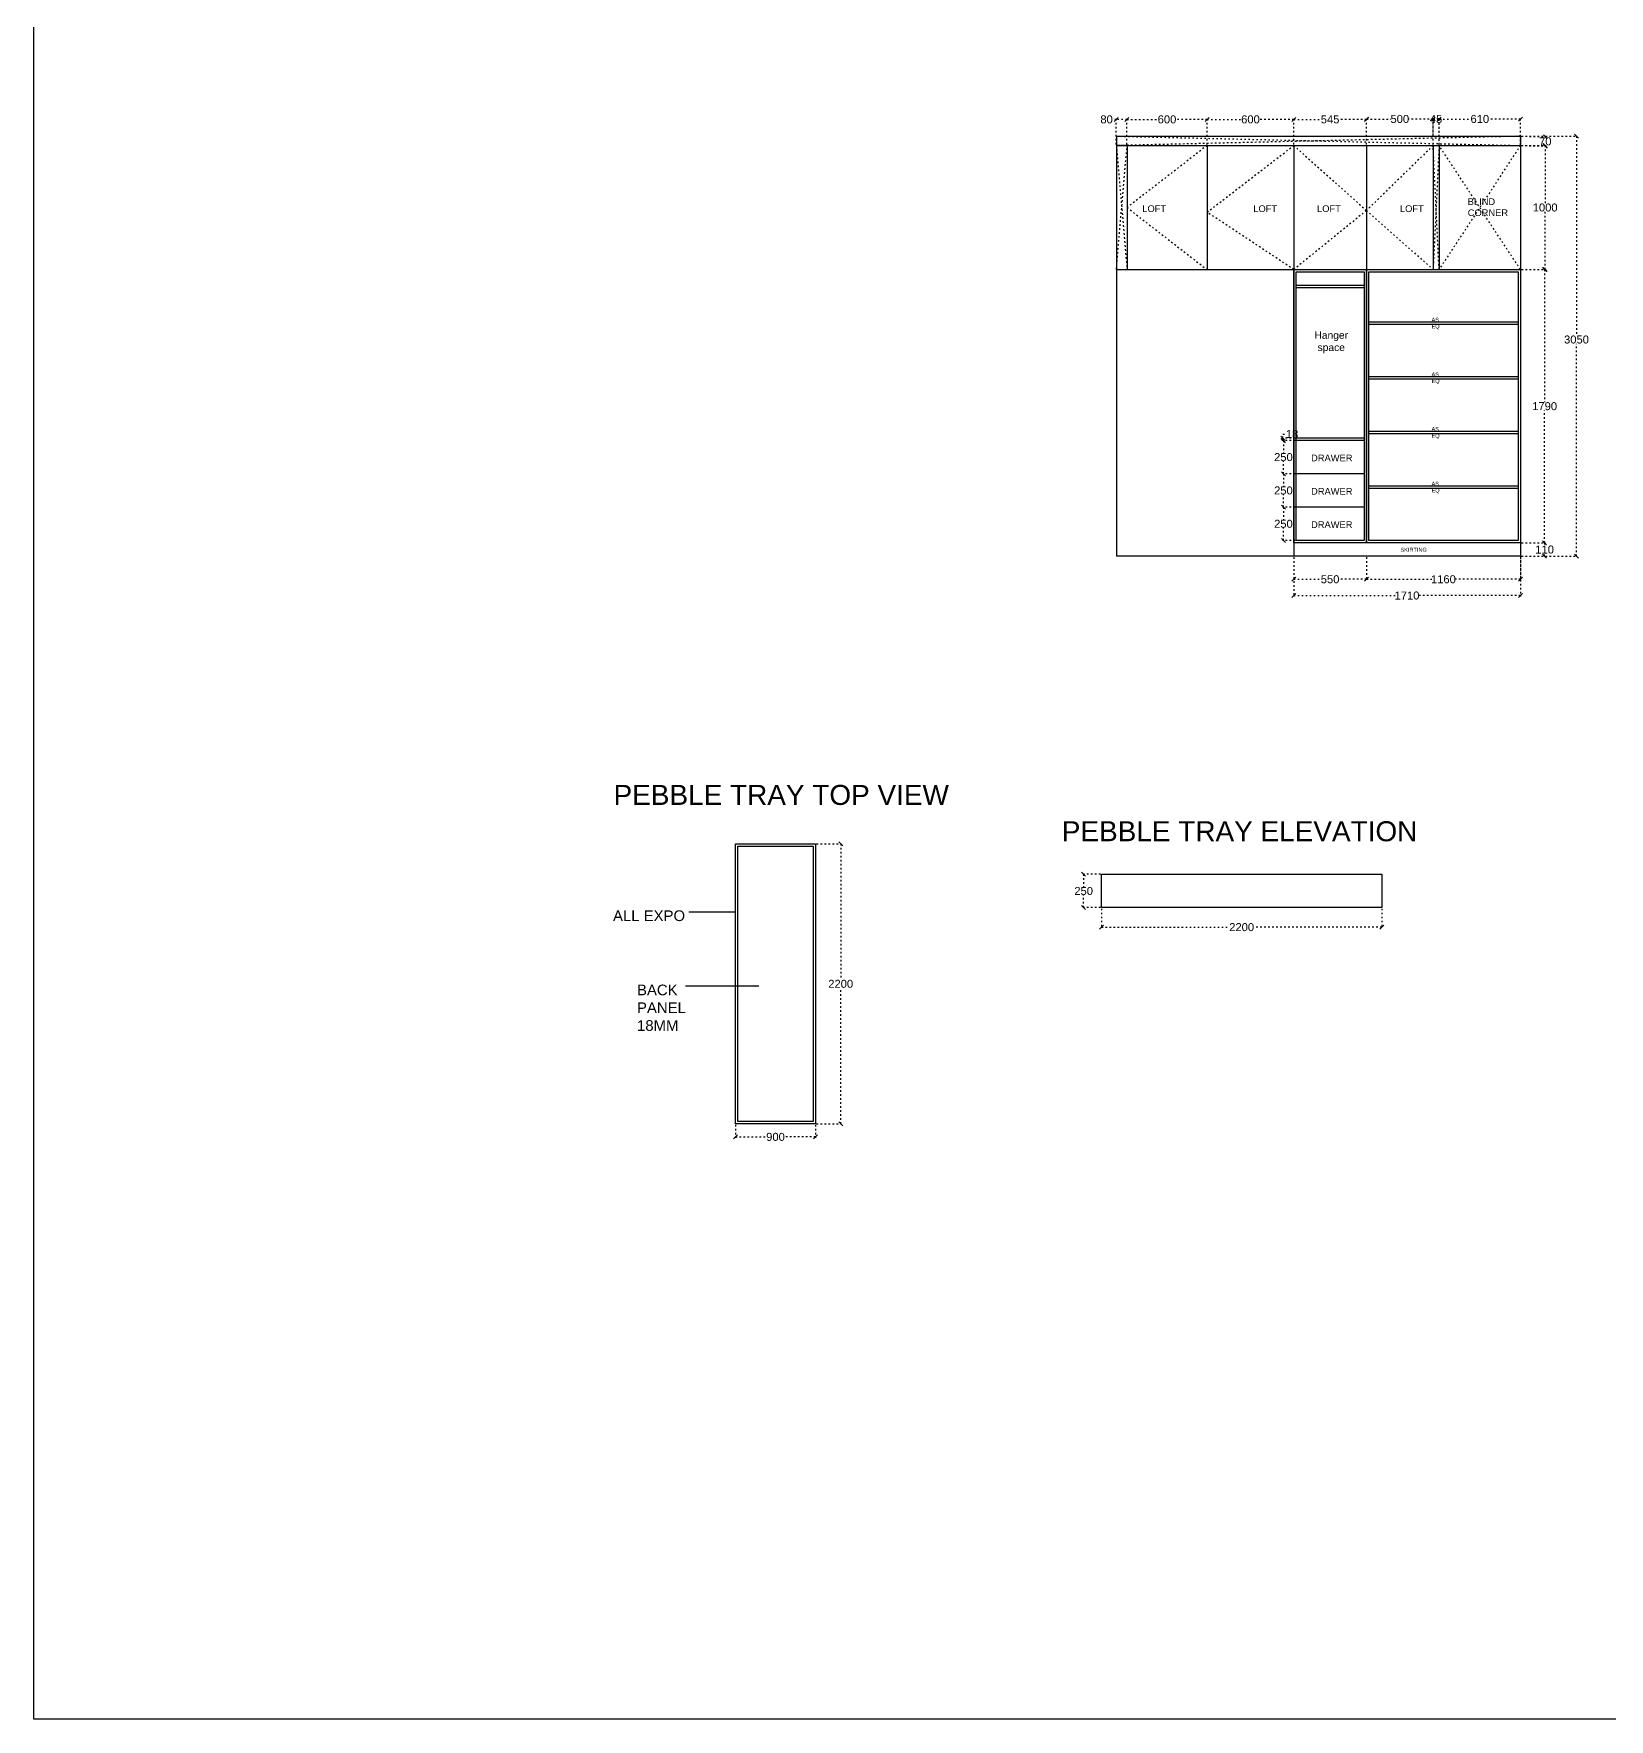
# Model space of a CAD drawing. Header units: millimetres. Extents: x 220712 to 1505573, y -354410 to 241923.
# Drawn here: x 308575 to 320391, y 106094 to 118736 of the extents above; entities that cross this region are included whole.
import ezdxf

# ---------------------------------------------------------------- set-up
doc = ezdxf.new("R2010")
doc.units = ezdxf.units.MM
doc.header["$MEASUREMENT"] = 0
doc.linetypes.add('ACAD_ISO03W100', pattern=[30, 12, -18])
doc.layers.add('Walls', color=253, linetype='Continuous')
doc.layers.add('Words', color=7, linetype='Continuous')
doc.styles.get("Standard").update_dxf_attribs({"font": 'arial.ttf'})
doc.dimstyles.get("Standard").update_dxf_attribs({"dimtxt": 60, "dimasz": 30, "dimexe": 7.75, "dimexo": 8.13, "dimgap": 0.63, "dimtad": 0, "dimtih": 1, "dimtoh": 1, "dimdec": 0, "dimzin": 0, "dimtxsty": 'Standard', "dimblk": 'OBLIQUE', "dimcen": 2.25, "dimclrd": 1, "dimclre": 1, "dimclrt": 1, "dimadec": 0, "dimazin": 0, "dimtfac": 1, "dimtdec": 0, "dimtofl": 0, "dimtmove": 0, "dimatfit": 3, "dimfxl": 1, "dimtolj": 1, "dimtzin": 0, "dimlwd": 30, "dimarcsym": 0})

# ---------------------------------------------------------------- blocks, each defined once
blk = doc.blocks.new('_Oblique')
at = {"color": 0, "linetype": 'ByBlock', "lineweight": -2}
blk.add_line((-0.5, -0.5), (0.5, 0.5), dxfattribs=at)
blk = doc.blocks.new('*D1310')
at = {"layer": 'Defpoints', "color": 0, "linetype": 'ACAD_ISO03W100', "transparency": 16777216}
for p in [(319725, 117967), (319723, 117897), (319910, 117893)]:
    blk.add_point(p, dxfattribs=at)
at = {"layer": 'Walls', "color": 1, "linetype": 'ACAD_ISO03W100', "lineweight": -2, "transparency": 16777216}
for p, q in [((319733, 117967), (319919, 117963)), ((319731, 117897), (319918, 117893))]:
    blk.add_line(p, q, dxfattribs=at)
at = {"layer": 'Walls', "color": 1, "linetype": 'ACAD_ISO03W100', "lineweight": 30, "transparency": 16777216}
for p, q in [((319911, 117963), (319911, 117959)), ((319910, 117893), (319910, 117896))]:
    blk.add_line(p, q, dxfattribs=at)
at = {"layer": 'Walls', "color": 1, "linetype": 'ACAD_ISO03W100', "lineweight": 30, "transparency": 16777216, "xscale": 30, "yscale": 30, "zscale": 30}
for p, rotation in [((319911, 117963), 88.67657053874741), ((319910, 117893), 268.6765705387475)]:
    blk.add_blockref('_Oblique', p, dxfattribs=dict(at, rotation=rotation))
at = {"layer": 'Walls', "color": 1, "linetype": 'ACAD_ISO03W100', "transparency": 16777216, "insert": (319911, 117928), "char_height": 60, "attachment_point": 5}
blk.add_mtext('\\A1;70', dxfattribs=at)
blk = doc.blocks.new('*D1311')
at = {"layer": 'Defpoints', "color": 0, "linetype": 'ACAD_ISO03W100', "transparency": 16777216}
for p in [(319725, 117897), (319725, 116967), (319910, 116967)]:
    blk.add_point(p, dxfattribs=at)
at = {"layer": 'Walls', "color": 1, "linetype": 'ACAD_ISO03W100', "lineweight": -2, "transparency": 16777216}
for p, q in [((319733, 117897), (319918, 117897)), ((319733, 116967), (319918, 116967))]:
    blk.add_line(p, q, dxfattribs=at)
at = {"layer": 'Walls', "color": 1, "linetype": 'ACAD_ISO03W100', "lineweight": 30, "transparency": 16777216}
for p, q in [((319910, 117897), (319910, 117463)), ((319910, 116967), (319910, 117401))]:
    blk.add_line(p, q, dxfattribs=at)
at = {"layer": 'Walls', "color": 1, "linetype": 'ACAD_ISO03W100', "lineweight": 30, "transparency": 16777216, "xscale": 30, "yscale": 30, "zscale": 30}
for p, rotation in [((319910, 117897), 90), ((319910, 116967), 270)]:
    blk.add_blockref('_Oblique', p, dxfattribs=dict(at, rotation=rotation))
at = {"layer": 'Walls', "color": 1, "linetype": 'ACAD_ISO03W100', "transparency": 16777216, "insert": (319910, 117432), "char_height": 60, "attachment_point": 5}
blk.add_mtext('\\A1;1000', dxfattribs=at)
blk = doc.blocks.new('*D1312')
at = {"layer": 'Defpoints', "color": 0, "linetype": 'ACAD_ISO03W100', "transparency": 16777216}
for p in [(319725, 116967), (319725, 114917), (319906, 114917)]:
    blk.add_point(p, dxfattribs=at)
at = {"layer": 'Walls', "color": 1, "linetype": 'ACAD_ISO03W100', "lineweight": -2, "transparency": 16777216}
for p, q in [((319733, 116967), (319914, 116967)), ((319733, 114917), (319914, 114917))]:
    blk.add_line(p, q, dxfattribs=at)
at = {"layer": 'Walls', "color": 1, "linetype": 'ACAD_ISO03W100', "lineweight": 30, "transparency": 16777216}
for p, q in [((319906, 116967), (319906, 115973)), ((319906, 114917), (319906, 115911))]:
    blk.add_line(p, q, dxfattribs=at)
at = {"layer": 'Walls', "color": 1, "linetype": 'ACAD_ISO03W100', "lineweight": 30, "transparency": 16777216, "xscale": 30, "yscale": 30, "zscale": 30}
for p, rotation in [((319906, 116967), 90), ((319906, 114917), 270)]:
    blk.add_blockref('_Oblique', p, dxfattribs=dict(at, rotation=rotation))
at = {"layer": 'Walls', "color": 1, "linetype": 'ACAD_ISO03W100', "transparency": 16777216, "insert": (319906, 115942), "char_height": 60, "attachment_point": 5}
blk.add_mtext('\\A1;1790', dxfattribs=at)
blk = doc.blocks.new('*D1313')
at = {"layer": 'Defpoints', "color": 0, "linetype": 'ACAD_ISO03W100', "transparency": 16777216}
for p in [(319725, 114917), (319906, 114917), (319725, 114817)]:
    blk.add_point(p, dxfattribs=at)
at = {"layer": 'Walls', "color": 1, "linetype": 'ACAD_ISO03W100', "lineweight": -2, "transparency": 16777216}
for p, q in [((319733, 114917), (319914, 114917)), ((319733, 114817), (319914, 114817))]:
    blk.add_line(p, q, dxfattribs=at)
at = {"layer": 'Walls', "color": 1, "linetype": 'ACAD_ISO03W100', "lineweight": 30, "transparency": 16777216}
for p, q in [((319906, 114917), (319906, 114898)), ((319906, 114817), (319906, 114836))]:
    blk.add_line(p, q, dxfattribs=at)
at = {"layer": 'Walls', "color": 1, "linetype": 'ACAD_ISO03W100', "lineweight": 30, "transparency": 16777216, "xscale": 30, "yscale": 30, "zscale": 30}
for p, rotation in [((319906, 114917), 90), ((319906, 114817), 270)]:
    blk.add_blockref('_Oblique', p, dxfattribs=dict(at, rotation=rotation))
at = {"layer": 'Walls', "color": 1, "linetype": 'ACAD_ISO03W100', "transparency": 16777216, "insert": (319906, 114867), "char_height": 60, "attachment_point": 5}
blk.add_mtext('\\A1;110', dxfattribs=at)
blk = doc.blocks.new('*D1309')
at = {"layer": 'Defpoints', "color": 0, "linetype": 'ACAD_ISO03W100', "transparency": 16777216}
for p in [(319725, 117967), (319725, 114817), (320145, 114817)]:
    blk.add_point(p, dxfattribs=at)
at = {"layer": 'Walls', "color": 1, "linetype": 'ACAD_ISO03W100', "lineweight": -2, "transparency": 16777216}
for p, q in [((319733, 117967), (320153, 117967)), ((319733, 114817), (320153, 114817))]:
    blk.add_line(p, q, dxfattribs=at)
at = {"layer": 'Walls', "color": 1, "linetype": 'ACAD_ISO03W100', "lineweight": 30, "transparency": 16777216}
for p, q in [((320145, 117967), (320145, 116473)), ((320145, 114817), (320145, 116411))]:
    blk.add_line(p, q, dxfattribs=at)
at = {"layer": 'Walls', "color": 1, "linetype": 'ACAD_ISO03W100', "lineweight": 30, "transparency": 16777216, "xscale": 30, "yscale": 30, "zscale": 30}
for p, rotation in [((320145, 117967), 90), ((320145, 114817), 270)]:
    blk.add_blockref('_Oblique', p, dxfattribs=dict(at, rotation=rotation))
at = {"layer": 'Walls', "color": 1, "linetype": 'ACAD_ISO03W100', "transparency": 16777216, "insert": (320145, 116442), "char_height": 60, "attachment_point": 5}
blk.add_mtext('\\A1;3050', dxfattribs=at)
blk = doc.blocks.new('*D1344')
at = {"layer": 'Defpoints', "color": 0, "linetype": 'ACAD_ISO03W100', "transparency": 16777216}
for p in [(314438, 112660), (314438, 110560), (314627, 110560)]:
    blk.add_point(p, dxfattribs=at)
at = {"layer": 'Walls', "color": 1, "linetype": 'ACAD_ISO03W100', "lineweight": -2, "transparency": 16777216}
for p, q in [((314446, 112660), (314634, 112660)), ((314446, 110560), (314634, 110560))]:
    blk.add_line(p, q, dxfattribs=at)
at = {"layer": 'Walls', "color": 1, "linetype": 'ACAD_ISO03W100', "lineweight": 30, "transparency": 16777216}
for p, q in [((314627, 112660), (314627, 111641)), ((314627, 110560), (314627, 111579))]:
    blk.add_line(p, q, dxfattribs=at)
at = {"layer": 'Walls', "color": 1, "linetype": 'ACAD_ISO03W100', "lineweight": 30, "transparency": 16777216, "xscale": 30, "yscale": 30, "zscale": 30}
for p, rotation in [((314627, 112660), 90), ((314627, 110560), 270)]:
    blk.add_blockref('_Oblique', p, dxfattribs=dict(at, rotation=rotation))
at = {"layer": 'Walls', "color": 1, "linetype": 'ACAD_ISO03W100', "transparency": 16777216, "insert": (314627, 111610), "char_height": 60, "attachment_point": 5}
blk.add_mtext('\\A1;2200', dxfattribs=at)
blk = doc.blocks.new('*D1345')
at = {"layer": 'Defpoints', "color": 0, "linetype": 'ACAD_ISO03W100', "transparency": 16777216}
for p in [(313838, 110560), (314438, 110560), (314438, 110462)]:
    blk.add_point(p, dxfattribs=at)
at = {"layer": 'Walls', "color": 1, "linetype": 'ACAD_ISO03W100', "lineweight": -2, "transparency": 16777216}
for p, q in [((313838, 110552), (313838, 110454)), ((314438, 110552), (314438, 110454))]:
    blk.add_line(p, q, dxfattribs=at)
at = {"layer": 'Walls', "color": 1, "linetype": 'ACAD_ISO03W100', "lineweight": 30, "transparency": 16777216}
for p, q in [((313838, 110462), (314071, 110462)), ((314438, 110462), (314204, 110462))]:
    blk.add_line(p, q, dxfattribs=at)
at = {"layer": 'Walls', "color": 1, "linetype": 'ACAD_ISO03W100', "lineweight": 30, "transparency": 16777216, "xscale": 30, "yscale": 30, "zscale": 30, "rotation": 180}
blk.add_blockref('_Oblique', (313838, 110462), dxfattribs=at)
at = {"layer": 'Walls', "color": 1, "linetype": 'ACAD_ISO03W100', "lineweight": 30, "transparency": 16777216, "xscale": 30, "yscale": 30, "zscale": 30}
blk.add_blockref('_Oblique', (314438, 110462), dxfattribs=at)
at = {"layer": 'Walls', "color": 1, "linetype": 'ACAD_ISO03W100', "transparency": 16777216, "insert": (314138, 110462), "char_height": 60, "attachment_point": 5}
blk.add_mtext('\\A1;900', dxfattribs=at)
blk = doc.blocks.new('*D1346')
at = {"layer": 'Defpoints', "color": 0, "linetype": 'ACAD_ISO03W100', "transparency": 16777216}
for p in [(316584, 112432), (316449, 112182), (316584, 112182)]:
    blk.add_point(p, dxfattribs=at)
at = {"layer": 'Walls', "color": 1, "linetype": 'ACAD_ISO03W100', "lineweight": -2, "transparency": 16777216}
for p, q in [((316576, 112432), (316441, 112432)), ((316576, 112182), (316441, 112182))]:
    blk.add_line(p, q, dxfattribs=at)
at = {"layer": 'Walls', "color": 1, "linetype": 'ACAD_ISO03W100', "lineweight": 30, "transparency": 16777216}
for p, q in [((316449, 112432), (316449, 112338)), ((316449, 112182), (316449, 112275))]:
    blk.add_line(p, q, dxfattribs=at)
at = {"layer": 'Walls', "color": 1, "linetype": 'ACAD_ISO03W100', "lineweight": 30, "transparency": 16777216, "xscale": 30, "yscale": 30, "zscale": 30}
for p, rotation in [((316449, 112432), 90), ((316449, 112182), 270)]:
    blk.add_blockref('_Oblique', p, dxfattribs=dict(at, rotation=rotation))
at = {"layer": 'Walls', "color": 1, "linetype": 'ACAD_ISO03W100', "transparency": 16777216, "insert": (316449, 112306), "char_height": 60, "attachment_point": 5}
blk.add_mtext('\\A1;250', dxfattribs=at)
blk = doc.blocks.new('*D1347')
at = {"layer": 'Defpoints', "color": 0, "linetype": 'ACAD_ISO03W100', "transparency": 16777216}
for p in [(316584, 112181.5), (318684, 112181.5), (318684, 112035)]:
    blk.add_point(p, dxfattribs=at)
at = {"layer": 'Walls', "color": 1, "linetype": 'ACAD_ISO03W100', "lineweight": -2, "transparency": 16777216}
for p, q in [((316584, 112173.37), (316584, 112027.25)), ((318684, 112173.37), (318684, 112027.25))]:
    blk.add_line(p, q, dxfattribs=at)
at = {"layer": 'Walls', "color": 1, "linetype": 'ACAD_ISO03W100', "lineweight": 30, "transparency": 16777216}
for p, q in [((316584, 112035), (317543.37, 112035)), ((318684, 112035), (317724.63, 112035))]:
    blk.add_line(p, q, dxfattribs=at)
at = {"layer": 'Walls', "color": 1, "linetype": 'ACAD_ISO03W100', "lineweight": 30, "transparency": 16777216, "xscale": 30, "yscale": 30, "zscale": 30, "rotation": 180}
blk.add_blockref('_Oblique', (316584, 112035), dxfattribs=at)
at = {"layer": 'Walls', "color": 1, "linetype": 'ACAD_ISO03W100', "lineweight": 30, "transparency": 16777216, "xscale": 30, "yscale": 30, "zscale": 30}
blk.add_blockref('_Oblique', (318684, 112035), dxfattribs=at)
at = {"layer": 'Walls', "color": 1, "linetype": 'ACAD_ISO03W100', "transparency": 16777216, "insert": (317634, 112035), "char_height": 60, "attachment_point": 5}
blk.add_mtext('\\A1;2200', dxfattribs=at)
blk = doc.blocks.new('*D1973')
at = {"layer": 'Defpoints', "color": 0, "linetype": 'ACAD_ISO03W100', "transparency": 16777216}
for p in [(316694, 118093), (316694, 117897), (316774, 117897)]:
    blk.add_point(p, dxfattribs=at)
at = {"layer": 'Walls', "color": 1, "linetype": 'ACAD_ISO03W100', "lineweight": 30, "transparency": 16777216}
for p, q in [((316694, 118093), (316664, 118093)), ((316774, 118093), (316694, 118093))]:
    blk.add_line(p, q, dxfattribs=at)
at = {"layer": 'Walls', "color": 1, "linetype": 'ACAD_ISO03W100', "lineweight": -2, "transparency": 16777216}
for p, q in [((316694, 117905), (316694, 118101)), ((316774, 117905), (316774, 118101))]:
    blk.add_line(p, q, dxfattribs=at)
at = {"layer": 'Walls', "color": 1, "linetype": 'ACAD_ISO03W100', "lineweight": 30, "transparency": 16777216, "xscale": 30, "yscale": 30, "zscale": 30, "rotation": 180}
blk.add_blockref('_Oblique', (316694, 118093), dxfattribs=at)
at = {"layer": 'Walls', "color": 1, "linetype": 'ACAD_ISO03W100', "lineweight": 30, "transparency": 16777216, "xscale": 30, "yscale": 30, "zscale": 30}
blk.add_blockref('_Oblique', (316774, 118093), dxfattribs=at)
at = {"layer": 'Walls', "color": 1, "linetype": 'ACAD_ISO03W100', "transparency": 16777216, "insert": (316621, 118093), "char_height": 60, "attachment_point": 5}
blk.add_mtext('\\A1;80', dxfattribs=at)
blk = doc.blocks.new('*D1969')
at = {"layer": 'Defpoints', "color": 0, "linetype": 'ACAD_ISO03W100', "transparency": 16777216}
for p in [(316774, 118093), (316774, 117897), (317374, 117897)]:
    blk.add_point(p, dxfattribs=at)
at = {"layer": 'Walls', "color": 1, "linetype": 'ACAD_ISO03W100', "lineweight": -2, "transparency": 16777216}
for p, q in [((316774, 117905), (316774, 118101)), ((317374, 117905), (317374, 118101))]:
    blk.add_line(p, q, dxfattribs=at)
at = {"layer": 'Walls', "color": 1, "linetype": 'ACAD_ISO03W100', "lineweight": 30, "transparency": 16777216}
for p, q in [((316774, 118093), (317008, 118093)), ((317374, 118093), (317141, 118093))]:
    blk.add_line(p, q, dxfattribs=at)
at = {"layer": 'Walls', "color": 1, "linetype": 'ACAD_ISO03W100', "lineweight": 30, "transparency": 16777216, "xscale": 30, "yscale": 30, "zscale": 30, "rotation": 180}
blk.add_blockref('_Oblique', (316774, 118093), dxfattribs=at)
at = {"layer": 'Walls', "color": 1, "linetype": 'ACAD_ISO03W100', "lineweight": 30, "transparency": 16777216, "xscale": 30, "yscale": 30, "zscale": 30}
blk.add_blockref('_Oblique', (317374, 118093), dxfattribs=at)
at = {"layer": 'Walls', "color": 1, "linetype": 'ACAD_ISO03W100', "transparency": 16777216, "insert": (317074, 118093), "char_height": 60, "attachment_point": 5}
blk.add_mtext('\\A1;600', dxfattribs=at)
blk = doc.blocks.new('*D1970')
at = {"layer": 'Defpoints', "color": 0, "linetype": 'ACAD_ISO03W100', "transparency": 16777216}
for p in [(318570, 118093), (318024, 117897), (318570, 117897)]:
    blk.add_point(p, dxfattribs=at)
at = {"layer": 'Walls', "color": 1, "linetype": 'ACAD_ISO03W100', "lineweight": -2, "transparency": 16777216}
for p, q in [((318024, 117905), (318024, 118101)), ((318570, 117905), (318570, 118101))]:
    blk.add_line(p, q, dxfattribs=at)
at = {"layer": 'Walls', "color": 1, "linetype": 'ACAD_ISO03W100', "lineweight": 30, "transparency": 16777216}
for p, q in [((318024, 118093), (318230, 118093)), ((318570, 118093), (318364, 118093))]:
    blk.add_line(p, q, dxfattribs=at)
at = {"layer": 'Walls', "color": 1, "linetype": 'ACAD_ISO03W100', "lineweight": 30, "transparency": 16777216, "xscale": 30, "yscale": 30, "zscale": 30, "rotation": 180}
blk.add_blockref('_Oblique', (318024, 118093), dxfattribs=at)
at = {"layer": 'Walls', "color": 1, "linetype": 'ACAD_ISO03W100', "lineweight": 30, "transparency": 16777216, "xscale": 30, "yscale": 30, "zscale": 30}
blk.add_blockref('_Oblique', (318570, 118093), dxfattribs=at)
at = {"layer": 'Walls', "color": 1, "linetype": 'ACAD_ISO03W100', "transparency": 16777216, "insert": (318297, 118093), "char_height": 60, "attachment_point": 5}
blk.add_mtext('\\A1;545', dxfattribs=at)
blk = doc.blocks.new('*D1968')
at = {"layer": 'Defpoints', "color": 0, "linetype": 'ACAD_ISO03W100', "transparency": 16777216}
for p in [(319070, 118096), (319070, 117967), (318570, 117897)]:
    blk.add_point(p, dxfattribs=at)
at = {"layer": 'Walls', "color": 1, "linetype": 'ACAD_ISO03W100', "lineweight": -2, "transparency": 16777216}
for p, q in [((318570, 117905), (318570, 118103)), ((319070, 117975), (319070, 118103))]:
    blk.add_line(p, q, dxfattribs=at)
at = {"layer": 'Walls', "color": 1, "linetype": 'ACAD_ISO03W100', "lineweight": 30, "transparency": 16777216}
for p, q in [((318570, 118096), (318753, 118096)), ((319070, 118096), (318886, 118096))]:
    blk.add_line(p, q, dxfattribs=at)
at = {"layer": 'Walls', "color": 1, "linetype": 'ACAD_ISO03W100', "lineweight": 30, "transparency": 16777216, "xscale": 30, "yscale": 30, "zscale": 30, "rotation": 180}
blk.add_blockref('_Oblique', (318570, 118096), dxfattribs=at)
at = {"layer": 'Walls', "color": 1, "linetype": 'ACAD_ISO03W100', "lineweight": 30, "transparency": 16777216, "xscale": 30, "yscale": 30, "zscale": 30}
blk.add_blockref('_Oblique', (319070, 118096), dxfattribs=at)
at = {"layer": 'Walls', "color": 1, "linetype": 'ACAD_ISO03W100', "transparency": 16777216, "insert": (318820, 118096), "char_height": 60, "attachment_point": 5}
blk.add_mtext('\\A1;500', dxfattribs=at)
blk = doc.blocks.new('*D1971')
at = {"layer": 'Defpoints', "color": 0, "linetype": 'ACAD_ISO03W100', "transparency": 16777216}
for p in [(319114, 118096), (319070, 117897), (319114, 117895)]:
    blk.add_point(p, dxfattribs=at)
at = {"layer": 'Walls', "color": 1, "linetype": 'ACAD_ISO03W100', "lineweight": -2, "transparency": 16777216}
for p, q in [((319070, 117905), (319070, 118103)), ((319114, 117903), (319114, 118103))]:
    blk.add_line(p, q, dxfattribs=at)
at = {"layer": 'Walls', "color": 1, "linetype": 'ACAD_ISO03W100', "lineweight": 30, "transparency": 16777216}
blk.add_line((319070, 118096), (319114, 118096), dxfattribs=at)
at = {"layer": 'Walls', "color": 1, "linetype": 'ACAD_ISO03W100', "lineweight": 30, "transparency": 16777216, "xscale": 30, "yscale": 30, "zscale": 30, "rotation": 180}
blk.add_blockref('_Oblique', (319070, 118096), dxfattribs=at)
at = {"layer": 'Walls', "color": 1, "linetype": 'ACAD_ISO03W100', "lineweight": 30, "transparency": 16777216, "xscale": 30, "yscale": 30, "zscale": 30}
blk.add_blockref('_Oblique', (319114, 118096), dxfattribs=at)
at = {"layer": 'Walls', "color": 1, "linetype": 'ACAD_ISO03W100', "transparency": 16777216, "insert": (319092, 118096), "char_height": 60, "attachment_point": 5}
blk.add_mtext('\\A1;45', dxfattribs=at)
blk = doc.blocks.new('*D1972')
at = {"layer": 'Defpoints', "color": 0, "linetype": 'ACAD_ISO03W100', "transparency": 16777216}
for p in [(319724, 118096), (319114, 117897), (319724, 117897)]:
    blk.add_point(p, dxfattribs=at)
at = {"layer": 'Walls', "color": 1, "linetype": 'ACAD_ISO03W100', "lineweight": -2, "transparency": 16777216}
for p, q in [((319114, 117905), (319114, 118103)), ((319724, 117905), (319724, 118103))]:
    blk.add_line(p, q, dxfattribs=at)
at = {"layer": 'Walls', "color": 1, "linetype": 'ACAD_ISO03W100', "lineweight": 30, "transparency": 16777216}
for p, q in [((319114, 118096), (319353, 118096)), ((319724, 118096), (319486, 118096))]:
    blk.add_line(p, q, dxfattribs=at)
at = {"layer": 'Walls', "color": 1, "linetype": 'ACAD_ISO03W100', "lineweight": 30, "transparency": 16777216, "xscale": 30, "yscale": 30, "zscale": 30, "rotation": 180}
blk.add_blockref('_Oblique', (319114, 118096), dxfattribs=at)
at = {"layer": 'Walls', "color": 1, "linetype": 'ACAD_ISO03W100', "lineweight": 30, "transparency": 16777216, "xscale": 30, "yscale": 30, "zscale": 30}
blk.add_blockref('_Oblique', (319724, 118096), dxfattribs=at)
at = {"layer": 'Walls', "color": 1, "linetype": 'ACAD_ISO03W100', "transparency": 16777216, "insert": (319420, 118096), "char_height": 60, "attachment_point": 5}
blk.add_mtext('\\A1;610', dxfattribs=at)
blk = doc.blocks.new('*D1967')
at = {"layer": 'Defpoints', "color": 0, "linetype": 'ACAD_ISO03W100', "transparency": 16777216}
for p in [(317374, 118093), (317374, 117897), (318024, 117897)]:
    blk.add_point(p, dxfattribs=at)
at = {"layer": 'Walls', "color": 1, "linetype": 'ACAD_ISO03W100', "lineweight": -2, "transparency": 16777216}
for p, q in [((317374, 117905), (317374, 118101)), ((318024, 117905), (318024, 118101))]:
    blk.add_line(p, q, dxfattribs=at)
at = {"layer": 'Walls', "color": 1, "linetype": 'ACAD_ISO03W100', "lineweight": 30, "transparency": 16777216}
for p, q in [((317374, 118093), (317633, 118093)), ((318024, 118093), (317766, 118093))]:
    blk.add_line(p, q, dxfattribs=at)
at = {"layer": 'Walls', "color": 1, "linetype": 'ACAD_ISO03W100', "lineweight": 30, "transparency": 16777216, "xscale": 30, "yscale": 30, "zscale": 30, "rotation": 180}
blk.add_blockref('_Oblique', (317374, 118093), dxfattribs=at)
at = {"layer": 'Walls', "color": 1, "linetype": 'ACAD_ISO03W100', "lineweight": 30, "transparency": 16777216, "xscale": 30, "yscale": 30, "zscale": 30}
blk.add_blockref('_Oblique', (318024, 118093), dxfattribs=at)
at = {"layer": 'Walls', "color": 1, "linetype": 'ACAD_ISO03W100', "transparency": 16777216, "insert": (317700, 118093), "char_height": 60, "attachment_point": 5}
blk.add_mtext('\\A1;600', dxfattribs=at)
blk = doc.blocks.new('*D1975')
at = {"layer": 'Defpoints', "color": 0, "linetype": 'ACAD_ISO03W100', "transparency": 16777216}
for p in [(318024, 114817), (318570, 114817), (318570, 114644)]:
    blk.add_point(p, dxfattribs=at)
at = {"layer": 'Walls', "color": 1, "linetype": 'ACAD_ISO03W100', "lineweight": -2, "transparency": 16777216}
for p, q in [((318024, 114809), (318024, 114637)), ((318570, 114809), (318570, 114637))]:
    blk.add_line(p, q, dxfattribs=at)
at = {"layer": 'Walls', "color": 1, "linetype": 'ACAD_ISO03W100', "lineweight": 30, "transparency": 16777216}
for p, q in [((318024, 114644), (318230, 114644)), ((318570, 114644), (318364, 114644))]:
    blk.add_line(p, q, dxfattribs=at)
at = {"layer": 'Walls', "color": 1, "linetype": 'ACAD_ISO03W100', "lineweight": 30, "transparency": 16777216, "xscale": 30, "yscale": 30, "zscale": 30, "rotation": 180}
blk.add_blockref('_Oblique', (318024, 114644), dxfattribs=at)
at = {"layer": 'Walls', "color": 1, "linetype": 'ACAD_ISO03W100', "lineweight": 30, "transparency": 16777216, "xscale": 30, "yscale": 30, "zscale": 30}
blk.add_blockref('_Oblique', (318570, 114644), dxfattribs=at)
at = {"layer": 'Walls', "color": 1, "linetype": 'ACAD_ISO03W100', "transparency": 16777216, "insert": (318297, 114644), "char_height": 60, "attachment_point": 5}
blk.add_mtext('\\A1;550', dxfattribs=at)
blk = doc.blocks.new('*D1976')
at = {"layer": 'Defpoints', "color": 0, "linetype": 'ACAD_ISO03W100', "transparency": 16777216}
for p in [(319724, 114917), (318024, 114817), (319724, 114522)]:
    blk.add_point(p, dxfattribs=at)
at = {"layer": 'Walls', "color": 1, "linetype": 'ACAD_ISO03W100', "lineweight": -2, "transparency": 16777216}
for p, q in [((319724, 114909), (319724, 114514)), ((318024, 114809), (318024, 114514))]:
    blk.add_line(p, q, dxfattribs=at)
at = {"layer": 'Walls', "color": 1, "linetype": 'ACAD_ISO03W100', "lineweight": 30, "transparency": 16777216}
for p, q in [((318024, 114522), (318787, 114522)), ((319724, 114522), (318962, 114522))]:
    blk.add_line(p, q, dxfattribs=at)
at = {"layer": 'Walls', "color": 1, "linetype": 'ACAD_ISO03W100', "lineweight": 30, "transparency": 16777216, "xscale": 30, "yscale": 30, "zscale": 30, "rotation": 180}
blk.add_blockref('_Oblique', (318024, 114522), dxfattribs=at)
at = {"layer": 'Walls', "color": 1, "linetype": 'ACAD_ISO03W100', "lineweight": 30, "transparency": 16777216, "xscale": 30, "yscale": 30, "zscale": 30}
blk.add_blockref('_Oblique', (319724, 114522), dxfattribs=at)
at = {"layer": 'Walls', "color": 1, "linetype": 'ACAD_ISO03W100', "transparency": 16777216, "insert": (318874, 114522), "char_height": 60, "attachment_point": 5}
blk.add_mtext('\\A1;1710', dxfattribs=at)
blk = doc.blocks.new('*D1977')
at = {"layer": 'Defpoints', "color": 0, "linetype": 'ACAD_ISO03W100', "transparency": 16777216}
for p in [(318570, 114817), (319724, 114817), (319724, 114644)]:
    blk.add_point(p, dxfattribs=at)
at = {"layer": 'Walls', "color": 1, "linetype": 'ACAD_ISO03W100', "lineweight": -2, "transparency": 16777216}
for p, q in [((318570, 114809), (318570, 114637)), ((319724, 114809), (319724, 114637))]:
    blk.add_line(p, q, dxfattribs=at)
at = {"layer": 'Walls', "color": 1, "linetype": 'ACAD_ISO03W100', "lineweight": 30, "transparency": 16777216}
for p, q in [((318570, 114644), (319060, 114644)), ((319724, 114644), (319234, 114644))]:
    blk.add_line(p, q, dxfattribs=at)
at = {"layer": 'Walls', "color": 1, "linetype": 'ACAD_ISO03W100', "lineweight": 30, "transparency": 16777216, "xscale": 30, "yscale": 30, "zscale": 30, "rotation": 180}
blk.add_blockref('_Oblique', (318570, 114644), dxfattribs=at)
at = {"layer": 'Walls', "color": 1, "linetype": 'ACAD_ISO03W100', "lineweight": 30, "transparency": 16777216, "xscale": 30, "yscale": 30, "zscale": 30}
blk.add_blockref('_Oblique', (319724, 114644), dxfattribs=at)
at = {"layer": 'Walls', "color": 1, "linetype": 'ACAD_ISO03W100', "transparency": 16777216, "insert": (319147, 114644), "char_height": 60, "attachment_point": 5}
blk.add_mtext('\\A1;1160', dxfattribs=at)
blk = doc.blocks.new('*D1978')
at = {"layer": 'Defpoints', "color": 0, "linetype": 'ACAD_ISO03W100', "transparency": 16777216}
for p in [(317947, 115185), (318043, 115185), (318043, 114935)]:
    blk.add_point(p, dxfattribs=at)
at = {"layer": 'Walls', "color": 1, "linetype": 'ACAD_ISO03W100', "lineweight": -2, "transparency": 16777216}
for p, q in [((318034, 115185), (317939, 115185)), ((318034, 114935), (317939, 114935))]:
    blk.add_line(p, q, dxfattribs=at)
at = {"layer": 'Walls', "color": 1, "linetype": 'ACAD_ISO03W100', "lineweight": 30, "transparency": 16777216}
for p, q in [((317947, 115185), (317947, 115091)), ((317947, 114935), (317947, 115029))]:
    blk.add_line(p, q, dxfattribs=at)
at = {"layer": 'Walls', "color": 1, "linetype": 'ACAD_ISO03W100', "lineweight": 30, "transparency": 16777216, "xscale": 30, "yscale": 30, "zscale": 30}
for p, rotation in [((317947, 115185), 90), ((317947, 114935), 270)]:
    blk.add_blockref('_Oblique', p, dxfattribs=dict(at, rotation=rotation))
at = {"layer": 'Walls', "color": 1, "linetype": 'ACAD_ISO03W100', "transparency": 16777216, "insert": (317947, 115060), "char_height": 60, "attachment_point": 5}
blk.add_mtext('\\A1;250', dxfattribs=at)
blk = doc.blocks.new('*D1979')
at = {"layer": 'Defpoints', "color": 0, "linetype": 'ACAD_ISO03W100', "transparency": 16777216}
for p in [(317947, 115435), (318043, 115435), (318043, 115185)]:
    blk.add_point(p, dxfattribs=at)
at = {"layer": 'Walls', "color": 1, "linetype": 'ACAD_ISO03W100', "lineweight": -2, "transparency": 16777216}
for p, q in [((318034, 115435), (317939, 115435)), ((318034, 115185), (317939, 115185))]:
    blk.add_line(p, q, dxfattribs=at)
at = {"layer": 'Walls', "color": 1, "linetype": 'ACAD_ISO03W100', "lineweight": 30, "transparency": 16777216}
for p, q in [((317947, 115435), (317947, 115341)), ((317947, 115185), (317947, 115279))]:
    blk.add_line(p, q, dxfattribs=at)
at = {"layer": 'Walls', "color": 1, "linetype": 'ACAD_ISO03W100', "lineweight": 30, "transparency": 16777216, "xscale": 30, "yscale": 30, "zscale": 30}
for p, rotation in [((317947, 115435), 90), ((317947, 115185), 270)]:
    blk.add_blockref('_Oblique', p, dxfattribs=dict(at, rotation=rotation))
at = {"layer": 'Walls', "color": 1, "linetype": 'ACAD_ISO03W100', "transparency": 16777216, "insert": (317947, 115310), "char_height": 60, "attachment_point": 5}
blk.add_mtext('\\A1;250', dxfattribs=at)
blk = doc.blocks.new('*D1980')
at = {"layer": 'Defpoints', "color": 0, "linetype": 'ACAD_ISO03W100', "transparency": 16777216}
for p in [(317947, 115685), (318043, 115685), (318043, 115435)]:
    blk.add_point(p, dxfattribs=at)
at = {"layer": 'Walls', "color": 1, "linetype": 'ACAD_ISO03W100', "lineweight": -2, "transparency": 16777216}
for p, q in [((318034, 115685), (317939, 115685)), ((318034, 115435), (317939, 115435))]:
    blk.add_line(p, q, dxfattribs=at)
at = {"layer": 'Walls', "color": 1, "linetype": 'ACAD_ISO03W100', "lineweight": 30, "transparency": 16777216}
for p, q in [((317947, 115685), (317947, 115591)), ((317947, 115435), (317947, 115529))]:
    blk.add_line(p, q, dxfattribs=at)
at = {"layer": 'Walls', "color": 1, "linetype": 'ACAD_ISO03W100', "lineweight": 30, "transparency": 16777216, "xscale": 30, "yscale": 30, "zscale": 30}
for p, rotation in [((317947, 115685), 90), ((317947, 115435), 270)]:
    blk.add_blockref('_Oblique', p, dxfattribs=dict(at, rotation=rotation))
at = {"layer": 'Walls', "color": 1, "linetype": 'ACAD_ISO03W100', "transparency": 16777216, "insert": (317947, 115560), "char_height": 60, "attachment_point": 5}
blk.add_mtext('\\A1;250', dxfattribs=at)
blk = doc.blocks.new('*D1981')
at = {"layer": 'Defpoints', "color": 0, "linetype": 'ACAD_ISO03W100', "transparency": 16777216}
for p in [(317942, 115703), (318043, 115703), (318043, 115685)]:
    blk.add_point(p, dxfattribs=at)
at = {"layer": 'Walls', "color": 1, "linetype": 'ACAD_ISO03W100', "lineweight": -2, "transparency": 16777216}
for p, q in [((318034, 115703), (317934, 115703)), ((318034, 115685), (317934, 115685))]:
    blk.add_line(p, q, dxfattribs=at)
at = {"layer": 'Walls', "color": 1, "linetype": 'ACAD_ISO03W100', "lineweight": 30, "transparency": 16777216}
for p, q in [((317942, 115703), (317942, 115733)), ((317942, 115733), (317972, 115733)), ((317942, 115685), (317942, 115703))]:
    blk.add_line(p, q, dxfattribs=at)
at = {"layer": 'Walls', "color": 1, "linetype": 'ACAD_ISO03W100', "lineweight": 30, "transparency": 16777216, "xscale": 30, "yscale": 30, "zscale": 30}
for p, rotation in [((317942, 115703), 90), ((317942, 115685), 270)]:
    blk.add_blockref('_Oblique', p, dxfattribs=dict(at, rotation=rotation))
at = {"layer": 'Walls', "color": 1, "linetype": 'ACAD_ISO03W100', "transparency": 16777216, "insert": (318012, 115733), "char_height": 60, "attachment_point": 5}
blk.add_mtext('\\A1;18', dxfattribs=at)

msp = doc.modelspace()

# ---------------------------------------------------------------- linework, layer by layer
at = {"layer": 'Walls', "color": 18, "true_color": 0x000000}
for p, q in [((316694.5, 117967), (316694.5, 114817)), ((316694.5, 117967), (319724.5, 117967)), ((319724.5, 117967), (319724.5, 116967)), ((316694.5, 117897), (319724.5, 117897)), ((316774.5, 117897), (316774.5, 116967)), ((317374.5, 117897), (317374.5, 116967)), ((318024.5, 117897), (318024.5, 114817)), ((318569.5, 117897), (318569.5, 114917)), ((319069.5, 117897), (319069.5, 116967)), ((319114.5, 117897), (319114.5, 116967)), ((316694.5, 116967), (319724.5, 116967)), ((318042.5, 116949), (318551.5, 116949)), ((318042.5, 114935), (318042.5, 116949)), ((318551.5, 116949), (318551.5, 114935)), ((319724.5, 116967), (319724.5, 114817)), ((318042.5, 116849), (318551.5, 116849)), ((318551.5, 116829), (318042.5, 116829)), ((318587.5, 116575), (319706.5, 116575)), ((318587.5, 116557), (319706.5, 116557)), ((318587.5, 116165), (319706.5, 116165)), ((318587.5, 116147), (319706.5, 116147)), ((318551.5, 115703), (318042.5, 115703)), ((318551.5, 115685), (318042.5, 115685)), ((318587.5, 115755), (319706.5, 115755)), ((318587.5, 115737), (319706.5, 115737)), ((318551.5, 115435), (318042.5, 115435)), ((318587.5, 115345), (319706.5, 115345)), ((318587.5, 115327), (319706.5, 115327)), ((318551.5, 115185), (318042.5, 115185)), ((319724.5, 114917), (318024.5, 114917)), ((318551.5, 114935), (318042.5, 114935)), ((319724.5, 114817), (316694.5, 114817)), ((313837.5, 112660), (314437.5, 112660)), ((313837.5, 110560), (313837.5, 112660)), ((314437.5, 112660), (314437.5, 110560)), ((316584, 112431.5), (318684, 112431.5)), ((316584, 112181.5), (316584, 112431.5)), ((318684, 112431.5), (318684, 112181.5)), ((318684, 112181.5), (316584, 112181.5)), ((314437.5, 110560), (313837.5, 110560))]:
    msp.add_line(p, q, dxfattribs=at)
for points in [[(308575, 131990), (364744, 131990), (364744, 106094.5), (308575, 106094.5)], [(318024.5, 116967), (318569.5, 116967), (318569.5, 114917), (318024.5, 114917)], [(318569.5, 116967), (319724.5, 116967), (319724.5, 114917), (318569.5, 114917)], [(318587.5, 116949), (319706.5, 116949), (319706.5, 114935), (318587.5, 114935)], [(313837.5, 112660), (314437.5, 112660), (314437.5, 110560), (313837.5, 110560)], [(313855.5, 112642), (314419.5, 112642), (314419.5, 110578), (313855.5, 110578)]]:
    msp.add_lwpolyline(points, close=True, dxfattribs=at)
at = {"layer": 'Walls', "color": 242, "linetype": 'ACAD_ISO03W100', "true_color": 0xcd2027}
for points in [[(316694.5, 117967), (319724.5, 117897), (319724.5, 117967), (316694.5, 117897)], [(319114.5, 117897), (319069.5, 116967)], [(319114.5, 116967), (319069.5, 117897)]]:
    msp.add_lwpolyline(points, dxfattribs=at)
at = {"layer": 'Walls', "color": 240, "linetype": 'ACAD_ISO03W100', "true_color": 0xed1f24}
msp.add_lwpolyline([(316694.5, 116967), (316774.5, 117897), (316694.5, 117897), (316774.5, 116967)], dxfattribs=at)
at = {"layer": 'Walls', "color": 9, "linetype": 'ACAD_ISO03W100', "true_color": 0xc7c8ca}
for points in [[(317374.5, 117897), (316774.5, 117432), (317374.5, 116967)], [(318024.5, 117897), (318569.5, 117409.2), (318024.5, 116967), (317374.5, 117397), (318024.5, 117897)], [(319069.5, 117897), (318569.5, 117409.2), (319069.5, 116967)], [(319724.5, 116967), (319114.5, 117897.5)], [(319724.5, 117897), (319114.5, 116967)]]:
    msp.add_lwpolyline(points, dxfattribs=at)

# ---------------------------------------------------------------- texts
at = {"color": 7, "char_height": 50, "attachment_point": 1}
for s, width, insert in [('LOFT', 282.386, (316888.7, 117448.7)), ('LOFT', 282.386, (317721.2, 117448.7)), ('LOFT', 282.386, (318199.2, 117448.7)), ('LOFT', 282.386, (318820.8, 117448.7)), ('BLIND CORNER', 282.386, (319329.3, 117501.4)), ('DRAWER', 300.775, (318154.5, 115579)), ('DRAWER', 300.775, (318154.5, 115329)), ('DRAWER', 300.775, (318154.5, 115079))]:
    msp.add_mtext_dynamic_manual_height_columns(s, width=width, gutter_width=1213, heights=[0], dxfattribs=dict(at, insert=insert))
at = {"color": 18, "true_color": 0x000000, "insert": (318824.5, 114880.6), "char_height": 30, "attachment_point": 1}
msp.add_mtext_dynamic_manual_height_columns('SKIRTING', width=2764.543, gutter_width=1, heights=[238.1], dxfattribs=at)
at = {"layer": 'Walls', "color": 5, "char_height": 150, "attachment_point": 1}
for s, insert in [('{\\C240;\\c2367469;PEBBLE TRAY TOP VIEW}', (312923.5, 113102)), ('{\\C240;\\c2367469;PEBBLE TRAY ELEVATION}', (316285, 112829.5))]:
    msp.add_mtext_dynamic_manual_height_columns(s, width=2749.099, gutter_width=472.4, heights=[368.1], dxfattribs=dict(at, insert=insert))
at = {"layer": 'Words', "color": 0, "attachment_point": 1}
for s, width, heights, insert, char_height in [('AS\\PEQ', 1178.022, [0], (319058, 116605.9), 30), ('\\pxqc;Hanger space  ', 324.313, [440.1], (318143.5, 116502.4), 55), ('AS\\PEQ', 1178.022, [0], (319058, 116195.9), 30), ('AS\\PEQ', 1178.022, [0], (319058, 115785.9), 30), ('AS\\PEQ', 1178.022, [0], (319058, 115375.9), 30), ('ALL EXPO', 561.99, [440.1], (312919.5, 112161), 80), ('BACK PANEL 18MM', 561.99, [440.1], (313099.5, 111604.3), 80)]:
    msp.add_mtext_dynamic_manual_height_columns(s, width=width, gutter_width=866.4, heights=heights, dxfattribs=dict(at, insert=insert, char_height=char_height))

# ---------------------------------------------------------------- dimensions: what is measured, and where the dimension line sits
at = {"layer": 'Walls', "color": 9, "linetype": 'ACAD_ISO03W100', "true_color": 0xc7c8ca}
for base, p1, p2, picture, middle in [((316694.5, 118093), (316774.5, 117897), (316694.5, 117897), '*D1973', (316621, 118093)), ((316774.5, 118093), (317374.5, 117897), (316774.5, 117897), '*D1969', (317074.5, 118093)), ((318569.5, 118093), (318024.5, 117897), (318569.5, 117897), '*D1970', (318297, 118093)), ((319069.5, 118095.5), (318569.5, 117897), (319069.5, 117967), '*D1968', (318819.5, 118095.5)), ((319724.5, 118095.5), (319114.5, 117897), (319724.5, 117897), '*D1972', (319419.5, 118095.5))]:
    dim = msp.add_linear_dim(base=base, p1=p1, p2=p2, dimstyle='Standard', dxfattribs=at)
    dim.commit()
    dim.dimension.update_dxf_attribs({"geometry": picture, "text_midpoint": middle})
dim = msp.add_linear_dim(base=(317374.5, 118093), p1=(318024.5, 117897), p2=(317374.5, 117897), text='600', dimstyle='Standard', dxfattribs=at)
dim.commit()
dim.dimension.update_dxf_attribs({"geometry": '*D1967', "text_midpoint": (317699.5, 118093)})
dim = msp.add_linear_dim(base=(319114.4, 118095.5), p1=(319069.5, 117897), p2=(319114.4, 117894.8), dimstyle='Standard', dxfattribs=at)
dim.commit()
dim.dimension.update_dxf_attribs({"geometry": '*D1971', "text_midpoint": (319091.9, 118095.5), "dimtype": 160})
at = {"layer": 'Walls', "color": 242, "linetype": 'ACAD_ISO03W100', "true_color": 0xcd2027}
dim = msp.add_aligned_dim(p1=(319724.5, 117967), p2=(319722.9, 117897), distance=187, dimstyle='Standard', dxfattribs=at)
dim.commit()
dim.dimension.update_dxf_attribs({"geometry": '*D1310', "text_midpoint": (319910.7, 117927.7)})
dim = msp.add_linear_dim(base=(320144.8, 114817), p1=(319724.5, 117967), p2=(319724.5, 114817), angle=90, text='3050', dimstyle='Standard', dxfattribs=at)
dim.commit()
dim.dimension.update_dxf_attribs({"geometry": '*D1309', "text_midpoint": (320144.8, 116442), "dimtype": 160})
for base, p1, p2, text, picture, middle in [((319910, 116967), (319724.5, 117897), (319724.5, 116967), '1000', '*D1311', (319910, 117432)), ((319906.2, 114917), (319724.5, 116967), (319724.5, 114917), '1790', '*D1312', (319906.2, 115942)), ((319906.2, 114917), (319724.5, 114817), (319724.5, 114917), '110', '*D1313', (319906.2, 114867))]:
    dim = msp.add_linear_dim(base=base, p1=p1, p2=p2, angle=90, text=text, dimstyle='Standard', dxfattribs=at)
    dim.commit()
    dim.dimension.update_dxf_attribs({"geometry": picture, "text_midpoint": middle})
at = {"layer": 'Walls', "color": 18, "linetype": 'ACAD_ISO03W100', "true_color": 0x000000}
for base, p1, p2, picture, middle in [((317947, 115685), (318042.5, 115435), (318042.5, 115685), '*D1980', (317947, 115560)), ((317941.5, 115703), (318042.5, 115685), (318042.5, 115703), '*D1981', (318012.3, 115733)), ((317947, 115435), (318042.5, 115185), (318042.5, 115435), '*D1979', (317947, 115310)), ((317947, 115185), (318042.5, 114935), (318042.5, 115185), '*D1978', (317947, 115060)), ((316449, 112181.5), (316584, 112431.5), (316584, 112181.5), '*D1346', (316449, 112306.5))]:
    dim = msp.add_linear_dim(base=base, p1=p1, p2=p2, angle=90, dimstyle='Standard', dxfattribs=at)
    dim.commit()
    dim.dimension.update_dxf_attribs({"geometry": picture, "text_midpoint": middle})
at = {"layer": 'Walls', "color": 242, "linetype": 'ACAD_ISO03W100', "true_color": 0xcd2027}
dim = msp.add_linear_dim(base=(319724.5, 114522), p1=(318024.5, 114817), p2=(319724.5, 114917), text='1710', dimstyle='Standard', dxfattribs=at)
dim.commit()
dim.dimension.update_dxf_attribs({"geometry": '*D1976', "text_midpoint": (318874.5, 114522), "dimtype": 160})
dim = msp.add_linear_dim(base=(318569.5, 114644.3), p1=(318024.5, 114817), p2=(318569.5, 114817), text='550', dimstyle='Standard', dxfattribs=at)
dim.commit()
dim.dimension.update_dxf_attribs({"geometry": '*D1975', "text_midpoint": (318297, 114644.3)})
at = {"layer": 'Walls', "color": 18, "linetype": 'ACAD_ISO03W100', "true_color": 0x000000}
for base, p1, p2, text, picture, middle in [((319724.5, 114644.3), (318569.5, 114817), (319724.5, 114817), '1160', '*D1977', (319147, 114644.3)), ((318684, 112035), (316584, 112181.5), (318684, 112181.5), '2200', '*D1347', (317634, 112035)), ((314437.5, 110461.5), (313837.5, 110560), (314437.5, 110560), '900', '*D1345', (314137.5, 110461.5))]:
    dim = msp.add_linear_dim(base=base, p1=p1, p2=p2, text=text, dimstyle='Standard', dxfattribs=at)
    dim.commit()
    dim.dimension.update_dxf_attribs({"geometry": picture, "text_midpoint": middle})
dim = msp.add_linear_dim(base=(314626.5, 110560), p1=(314437.5, 112660), p2=(314437.5, 110560), angle=90, text='2200', dimstyle='Standard', dxfattribs=at)
dim.commit()
dim.dimension.update_dxf_attribs({"geometry": '*D1344', "text_midpoint": (314626.5, 111610)})

# ---------------------------------------------------------------- leaders
at = {"layer": 'Walls', "color": 252, "linetype": 'ByBlock', "true_color": 0x939598}
for points in [[(313832, 112148.7), (313488.5, 112148.3)], [(314012, 111591.9), (313463, 111591.6)]]:
    msp.add_leader(points, dimstyle='Standard', override={"dimgap": 0.63, "dimtad": 0}, dxfattribs=at)

doc.saveas('drawing.dxf')
